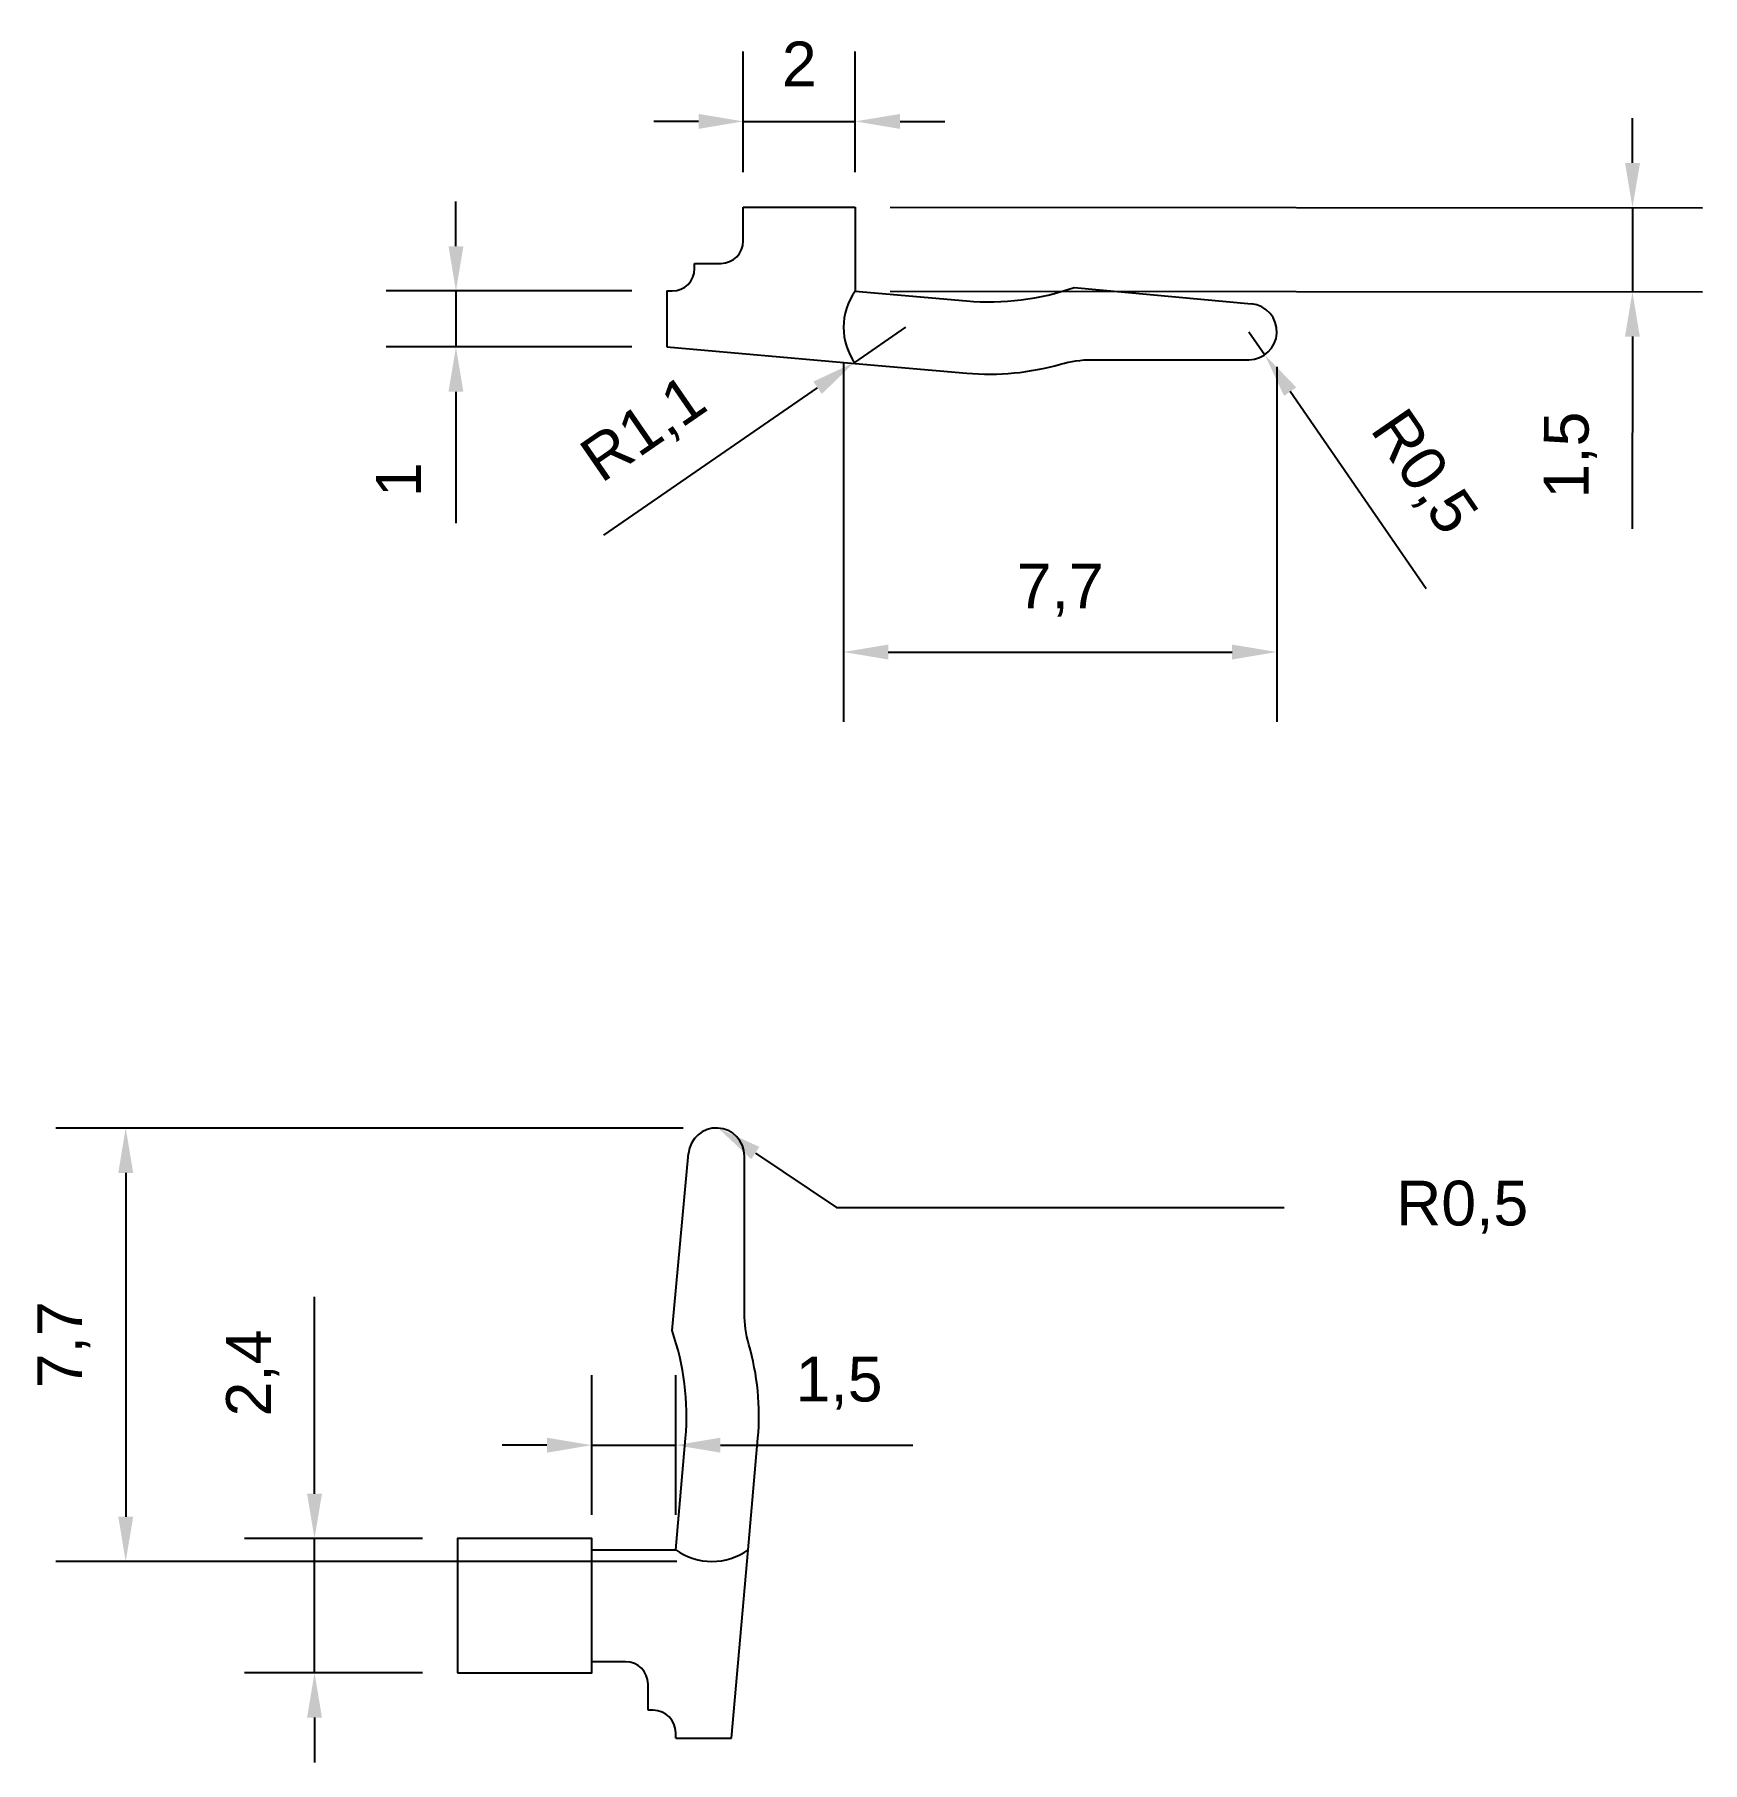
# Model space of a CAD drawing. Header units: centimetres. Extents: x 21.6 to 51.4, y 12.3 to 43.2.
import ezdxf
from ezdxf import colors
from ezdxf.entities.mleader import LeaderData, LeaderLine
from ezdxf.math import Vec2, Vec3

# ---------------------------------------------------------------- set-up
doc = ezdxf.new("R2010")
doc.units = ezdxf.units.CM
doc.layers.get('Defpoints').update_dxf_attribs({"color": 173})
doc.layers.add('Cotare', color=131, linetype='Continuous')
doc.layers.add('Frana 2D', color=190, linetype='Continuous')
doc.styles.get("Standard").update_dxf_attribs({"font": 'arial.ttf'})
doc.dimstyles.new('ISO-25', dxfattribs={"dimtxt": 0.8, "dimasz": 0.8, "dimexe": 1.25, "dimexo": 0.625, "dimtad": 1, "dimtxsty": 'Standard', "dimcen": 2.5, "dimadec": 0, "dimazin": 0, "dimtfac": 1, "dimtmove": 0, "dimatfit": 3, "dimfxl": 1, "dimarcsym": 0})

# ---------------------------------------------------------------- blocks, each defined once
blk = doc.blocks.new('*D2')
at = {"layer": 'Cotare', "color": 0, "lineweight": -2, "transparency": 16777216}
for p, q in [((37.191, 37.974), (36.281, 37.347)), ((31.806, 34.262), (35.622, 36.893))]:
    blk.add_line(p, q, dxfattribs=at)
at = {"layer": 'Cotare', "color": 0, "transparency": 16777216}
blk.add_solid([(35.546, 37.003), (35.698, 36.783), (36.281, 37.347)], dxfattribs=at)
at = {"layer": 'Defpoints', "color": 0, "transparency": 16777216}
for p in [(37.191, 37.974), (36.281, 37.347)]:
    blk.add_point(p, dxfattribs=at)
at = {"layer": 'Cotare', "color": 0, "transparency": 16777216, "insert": (32.544, 36.114), "char_height": 0.8, "attachment_point": 5, "rotation": 34.583}
blk.add_mtext('R1,1', dxfattribs=at)
blk = doc.blocks.new('*D3')
at = {"layer": 'Cotare', "color": 0, "lineweight": -2, "transparency": 16777216}
for p, q in [((34.295, 40.747), (34.295, 42.902)), ((36.295, 40.747), (36.295, 42.902)), ((33.495, 41.652), (32.695, 41.652)), ((34.295, 41.652), (36.295, 41.652)), ((37.095, 41.652), (37.895, 41.652))]:
    blk.add_line(p, q, dxfattribs=at)
at = {"layer": 'Cotare', "color": 0, "transparency": 16777216}
for points in [[(33.495, 41.785), (33.495, 41.518), (34.295, 41.652)], [(37.095, 41.785), (37.095, 41.518), (36.295, 41.652)]]:
    blk.add_solid(points, dxfattribs=at)
at = {"layer": 'Defpoints', "color": 0, "transparency": 16777216}
for p in [(36.295, 41.652), (34.295, 40.122), (36.295, 40.122)]:
    blk.add_point(p, dxfattribs=at)
at = {"layer": 'Cotare', "color": 0, "transparency": 16777216, "insert": (35.295, 42.678), "char_height": 0.8, "attachment_point": 5}
blk.add_mtext('2', dxfattribs=at)
blk = doc.blocks.new('*D4')
at = {"layer": 'Cotare', "color": 0, "lineweight": -2, "transparency": 16777216}
for p, q in [((50.184, 40.909), (50.184, 41.709)), ((36.92, 40.121), (51.433, 40.108)), ((50.183, 40.109), (50.182, 38.607)), ((36.918, 38.619), (51.432, 38.606)), ((50.181, 37.807), (50.178, 34.37))]:
    blk.add_line(p, q, dxfattribs=at)
at = {"layer": 'Cotare', "color": 0, "transparency": 16777216}
for points in [[(50.05, 40.909), (50.317, 40.909), (50.183, 40.109)], [(50.048, 37.807), (50.314, 37.807), (50.182, 38.607)]]:
    blk.add_solid(points, dxfattribs=at)
at = {"layer": 'Defpoints', "color": 0, "transparency": 16777216}
for p in [(36.295, 40.122), (36.293, 38.62), (50.182, 38.607)]:
    blk.add_point(p, dxfattribs=at)
at = {"layer": 'Cotare', "color": 0, "transparency": 16777216, "insert": (49.073, 35.69), "char_height": 0.8, "attachment_point": 5, "rotation": 89.9484}
blk.add_mtext('1,5', dxfattribs=at)
blk = doc.blocks.new('*D5')
at = {"layer": 'Cotare', "color": 0, "lineweight": -2, "transparency": 16777216}
for p, q in [((43.329, 37.894), (43.613, 37.482)), ((46.494, 33.301), (44.067, 36.824))]:
    blk.add_line(p, q, dxfattribs=at)
at = {"layer": 'Cotare', "color": 0, "transparency": 16777216}
blk.add_solid([(44.176, 36.899), (43.957, 36.748), (43.613, 37.482)], dxfattribs=at)
at = {"layer": 'Defpoints', "color": 0, "transparency": 16777216}
for p in [(43.329, 37.894), (43.613, 37.482)]:
    blk.add_point(p, dxfattribs=at)
at = {"layer": 'Cotare', "color": 0, "transparency": 16777216, "insert": (46.418, 35.36), "char_height": 0.8, "attachment_point": 5, "rotation": 304.5653}
blk.add_mtext('R0,5', dxfattribs=at)
blk = doc.blocks.new('*D7')
at = {"layer": 'Cotare', "color": 0, "lineweight": -2, "transparency": 16777216}
for p, q in [((29.161, 39.422), (29.161, 40.222)), ((32.301, 38.622), (27.911, 38.622)), ((29.161, 38.622), (29.161, 37.622)), ((32.301, 37.622), (27.911, 37.622)), ((29.161, 36.822), (29.161, 34.477))]:
    blk.add_line(p, q, dxfattribs=at)
at = {"layer": 'Cotare', "color": 0, "transparency": 16777216}
for points in [[(29.027, 39.422), (29.294, 39.422), (29.161, 38.622)], [(29.027, 36.822), (29.294, 36.822), (29.161, 37.622)]]:
    blk.add_solid(points, dxfattribs=at)
at = {"layer": 'Defpoints', "color": 0, "transparency": 16777216}
for p in [(32.926, 38.622), (29.161, 37.622), (32.926, 37.622)]:
    blk.add_point(p, dxfattribs=at)
at = {"layer": 'Cotare', "color": 0, "transparency": 16777216, "insert": (28.134, 35.249), "char_height": 0.8, "attachment_point": 5, "rotation": 90}
blk.add_mtext('1', dxfattribs=at)
blk = doc.blocks.new('*D8')
at = {"layer": 'Cotare', "color": 0, "lineweight": -2, "transparency": 16777216}
for p, q in [((26.634, 17.134), (26.634, 20.65)), ((28.562, 16.334), (25.384, 16.334)), ((26.634, 13.934), (26.634, 16.334)), ((28.562, 13.934), (25.384, 13.934)), ((26.634, 13.134), (26.634, 12.334))]:
    blk.add_line(p, q, dxfattribs=at)
at = {"layer": 'Cotare', "color": 0, "transparency": 16777216}
for points in [[(26.5, 17.134), (26.767, 17.134), (26.634, 16.334)], [(26.5, 13.134), (26.767, 13.134), (26.634, 13.934)]]:
    blk.add_solid(points, dxfattribs=at)
at = {"layer": 'Defpoints', "color": 0, "transparency": 16777216}
for p in [(26.634, 16.334), (29.187, 16.334), (29.187, 13.934)]:
    blk.add_point(p, dxfattribs=at)
at = {"layer": 'Cotare', "color": 0, "transparency": 16777216, "insert": (25.528, 19.292), "char_height": 0.8, "attachment_point": 5, "rotation": 90}
blk.add_mtext('2,4', dxfattribs=at)
blk = doc.blocks.new('*D9')
at = {"layer": 'Cotare', "color": 0, "lineweight": -2, "transparency": 16777216}
for p, q in [((31.587, 16.759), (31.587, 19.252)), ((33.087, 16.759), (33.087, 19.252)), ((30.787, 18.002), (29.987, 18.002)), ((31.587, 18.002), (33.087, 18.002)), ((33.887, 18.002), (37.324, 18.002))]:
    blk.add_line(p, q, dxfattribs=at)
at = {"layer": 'Cotare', "color": 0, "transparency": 16777216}
for points in [[(30.787, 18.135), (30.787, 17.868), (31.587, 18.002)], [(33.887, 18.135), (33.887, 17.868), (33.087, 18.002)]]:
    blk.add_solid(points, dxfattribs=at)
at = {"layer": 'Defpoints', "color": 0, "transparency": 16777216}
for p in [(33.087, 18.002), (31.587, 16.134), (33.087, 16.134)]:
    blk.add_point(p, dxfattribs=at)
at = {"layer": 'Cotare', "color": 0, "transparency": 16777216, "insert": (36.006, 19.108), "char_height": 0.8, "attachment_point": 5}
blk.add_mtext('1,5', dxfattribs=at)
blk = doc.blocks.new('*D10')
at = {"layer": 'Cotare', "color": 0, "lineweight": -2, "transparency": 16777216}
for p, q in [((33.221, 23.667), (22.01, 23.667)), ((23.26, 22.867), (23.26, 16.724)), ((33.11, 15.924), (22.01, 15.924))]:
    blk.add_line(p, q, dxfattribs=at)
at = {"layer": 'Cotare', "color": 0, "transparency": 16777216}
for points in [[(23.127, 22.867), (23.394, 22.867), (23.26, 23.667)], [(23.127, 16.724), (23.394, 16.724), (23.26, 15.924)]]:
    blk.add_solid(points, dxfattribs=at)
at = {"layer": 'Defpoints', "color": 0, "transparency": 16777216}
for p in [(33.846, 23.667), (23.26, 15.924), (33.735, 15.924)]:
    blk.add_point(p, dxfattribs=at)
at = {"layer": 'Cotare', "color": 0, "transparency": 16777216, "insert": (22.156, 19.796), "char_height": 0.8, "attachment_point": 5, "rotation": 90}
blk.add_mtext('7,7', dxfattribs=at)
blk = doc.blocks.new('*D11')
at = {"layer": 'Cotare', "color": 0, "lineweight": -2, "transparency": 16777216}
for p, q in [((36.085, 37.349), (36.085, 30.922)), ((43.829, 37.269), (43.829, 30.922)), ((36.885, 32.172), (43.029, 32.172))]:
    blk.add_line(p, q, dxfattribs=at)
at = {"layer": 'Cotare', "color": 0, "transparency": 16777216}
for points in [[(36.885, 32.305), (36.885, 32.038), (36.085, 32.172)], [(43.029, 32.305), (43.029, 32.038), (43.829, 32.172)]]:
    blk.add_solid(points, dxfattribs=at)
at = {"layer": 'Defpoints', "color": 0, "transparency": 16777216}
for p in [(36.085, 37.974), (43.829, 37.894), (43.829, 32.172)]:
    blk.add_point(p, dxfattribs=at)
at = {"layer": 'Cotare', "color": 0, "transparency": 16777216, "insert": (39.957, 33.276), "char_height": 0.8, "attachment_point": 5}
blk.add_mtext('7,7', dxfattribs=at)

msp = doc.modelspace()

# ---------------------------------------------------------------- linework, layer by layer
at = {"layer": 'Frana 2D'}
for p, q in [((34.295, 39.516), (34.295, 40.122)), ((34.295, 40.122), (36.295, 40.122)), ((36.295, 40.122), (36.295, 38.622)), ((33.426, 39.022), (33.426, 39.116)), ((33.426, 39.116), (33.895, 39.116)), ((32.926, 38.622), (33.026, 38.622)), ((32.926, 38.622), (32.926, 37.622)), ((32.926, 38.622), (33.026, 38.622)), ((32.926, 37.622), (36.295, 37.327)), ((31.587, 14.134), (31.587, 16.134)), ((31.587, 16.134), (33.087, 16.134)), ((34.087, 12.765), (34.382, 16.134)), ((32.193, 14.134), (31.587, 14.134)), ((32.593, 13.265), (32.593, 13.734)), ((32.687, 13.265), (32.593, 13.265)), ((33.087, 12.765), (33.087, 12.865)), ((33.087, 12.765), (33.087, 12.865)), ((33.087, 12.765), (34.087, 12.765))]:
    msp.add_line(p, q, dxfattribs=at)
for points in [[(36.293, 38.62), (38.286, 38.445, 0.106522), (40.209, 38.687), (43.375, 38.392)], [(36.295, 37.327), (38.287, 37.153, 0.09236), (39.964, 37.316, -0.070398), (40.519, 37.394), (43.329, 37.394)], [(33.089, 16.132), (33.263, 18.125, 0.106522), (33.022, 20.048), (33.317, 23.214)], [(34.382, 16.134), (34.556, 18.126, 0.09236), (34.393, 19.803, -0.070398), (34.315, 20.358), (34.315, 23.168)]]:
    msp.add_lwpolyline(points, format="xyb", dxfattribs=at)
msp.add_lwpolyline([(29.187, 13.934), (31.587, 13.934), (31.587, 16.334), (29.187, 16.334)], close=True, dxfattribs=at)
for centre, radius, start, end in [((33.895, 39.516), 0.4, 270, 0), ((33.026, 39.022), 0.4, 270, 0), ((37.191, 37.974), 1.105, 144.1552, 215.8448), ((43.329, 37.894), 0.5, 270, 84.6781), ((33.815, 23.168), 0.5, 360, 174.6781), ((33.735, 17.03), 1.105, 234.1552, 305.8448), ((32.193, 13.734), 0.4, 0, 90), ((32.687, 12.865), 0.4, 0, 90)]:
    msp.add_arc(centre, radius, start, end, dxfattribs=at)

# ---------------------------------------------------------------- dimensions: what is measured, and where the dimension line sits
at = {"layer": 'Cotare'}
for base, p1, p2, picture, middle in [((36.295, 41.652), (34.295, 40.122), (36.295, 40.122), '*D3', (35.295, 42.678)), ((33.087, 18.002), (31.587, 16.134), (33.087, 16.134), '*D9', (36.006, 19.108))]:
    dim = msp.add_linear_dim(base=base, p1=p1, p2=p2, dimstyle='ISO-25', dxfattribs=at)
    dim.commit()
    dim.dimension.update_dxf_attribs({"geometry": picture, "text_midpoint": middle})
dim = msp.add_aligned_dim(p1=(36.295, 40.122), p2=(36.293, 38.62), distance=13.888, dimstyle='ISO-25', dxfattribs=at)
dim.commit()
dim.dimension.update_dxf_attribs({"geometry": '*D4', "text_midpoint": (49.073, 35.69)})
for base, p1, p2, angle, picture, middle in [((29.161, 37.622), (32.926, 38.622), (32.926, 37.622), 90, '*D7', (28.134, 35.249)), ((26.634, 16.334), (29.187, 13.934), (29.187, 16.334), 270, '*D8', (25.528, 19.292))]:
    dim = msp.add_linear_dim(base=base, p1=p1, p2=p2, angle=angle, dimstyle='ISO-25', dxfattribs=at)
    dim.commit()
    dim.dimension.update_dxf_attribs({"geometry": picture, "text_midpoint": middle})
dim = msp.add_radius_dim(center=(37.191, 37.974), mpoint=(36.281, 37.347), text='R1,1', dimstyle='ISO-25', dxfattribs=at)
dim.commit()
dim.dimension.update_dxf_attribs({"geometry": '*D2', "text_midpoint": (33.172, 35.204), "dimtype": 164})
dim = msp.add_linear_dim(base=(43.829, 32.172), p1=(36.085, 37.974), p2=(43.829, 37.894), text='7,7', dimstyle='ISO-25', dxfattribs=at)
dim.commit()
dim.dimension.update_dxf_attribs({"geometry": '*D11', "text_midpoint": (39.957, 33.276)})
dim = msp.add_radius_dim(center=(43.329, 37.894), mpoint=(43.613, 37.482), dimstyle='ISO-25', dxfattribs=at)
dim.commit()
dim.dimension.update_dxf_attribs({"geometry": '*D5', "text_midpoint": (46.418, 35.36)})
dim = msp.add_linear_dim(base=(23.26, 15.924), p1=(33.846, 23.667), p2=(33.735, 15.924), angle=90, text='7,7', dimstyle='ISO-25', dxfattribs=at)
dim.commit()
dim.dimension.update_dxf_attribs({"geometry": '*D10', "text_midpoint": (22.156, 19.796)})

# ---------------------------------------------------------------- leaders
ml = msp.add_multileader_mtext('Standard', dxfattribs=at)
ml.set_content('R0,5', color=256)
ml.set_leader_properties()
ml.build(insert=Vec2(0, 0))
ml.multileader.update_dxf_attribs({"arrow_head_size": 0.8})
ctx = ml.context
ctx.base_point, ctx.char_height, ctx.arrow_head_size, ctx.plane_origin = Vec3(43.96, 22.248), 0.8, 0.8, Vec3(33.846, 23.667)
notes = []
notes.append((ctx, [(0, (1, 1, 0), (35.96, 22.248), (1, 0), 8, [(0, [(33.846, 23.667)], 0, [])])]))
ctx.mtext.insert, ctx.mtext.flow_direction = Vec3(45.96, 22.727), 5
for ctx, leaders in notes:
    for number, flags, end, landing, length, lines in leaders:
        leader = LeaderData()
        leader.index, (leader.has_last_leader_line, leader.has_dogleg_vector, leader.attachment_direction) = number, flags
        leader.last_leader_point, leader.dogleg_vector, leader.dogleg_length = Vec3(end), Vec3(landing), length
        for number, points, colour, breaks in lines:
            line = LeaderLine()
            line.index, line.vertices, line.color, line.breaks = number, Vec3.list(points), colors.encode_raw_color(colour), breaks
            leader.lines.append(line)
        ctx.leaders.append(leader)

doc.saveas('drawing.dxf')
